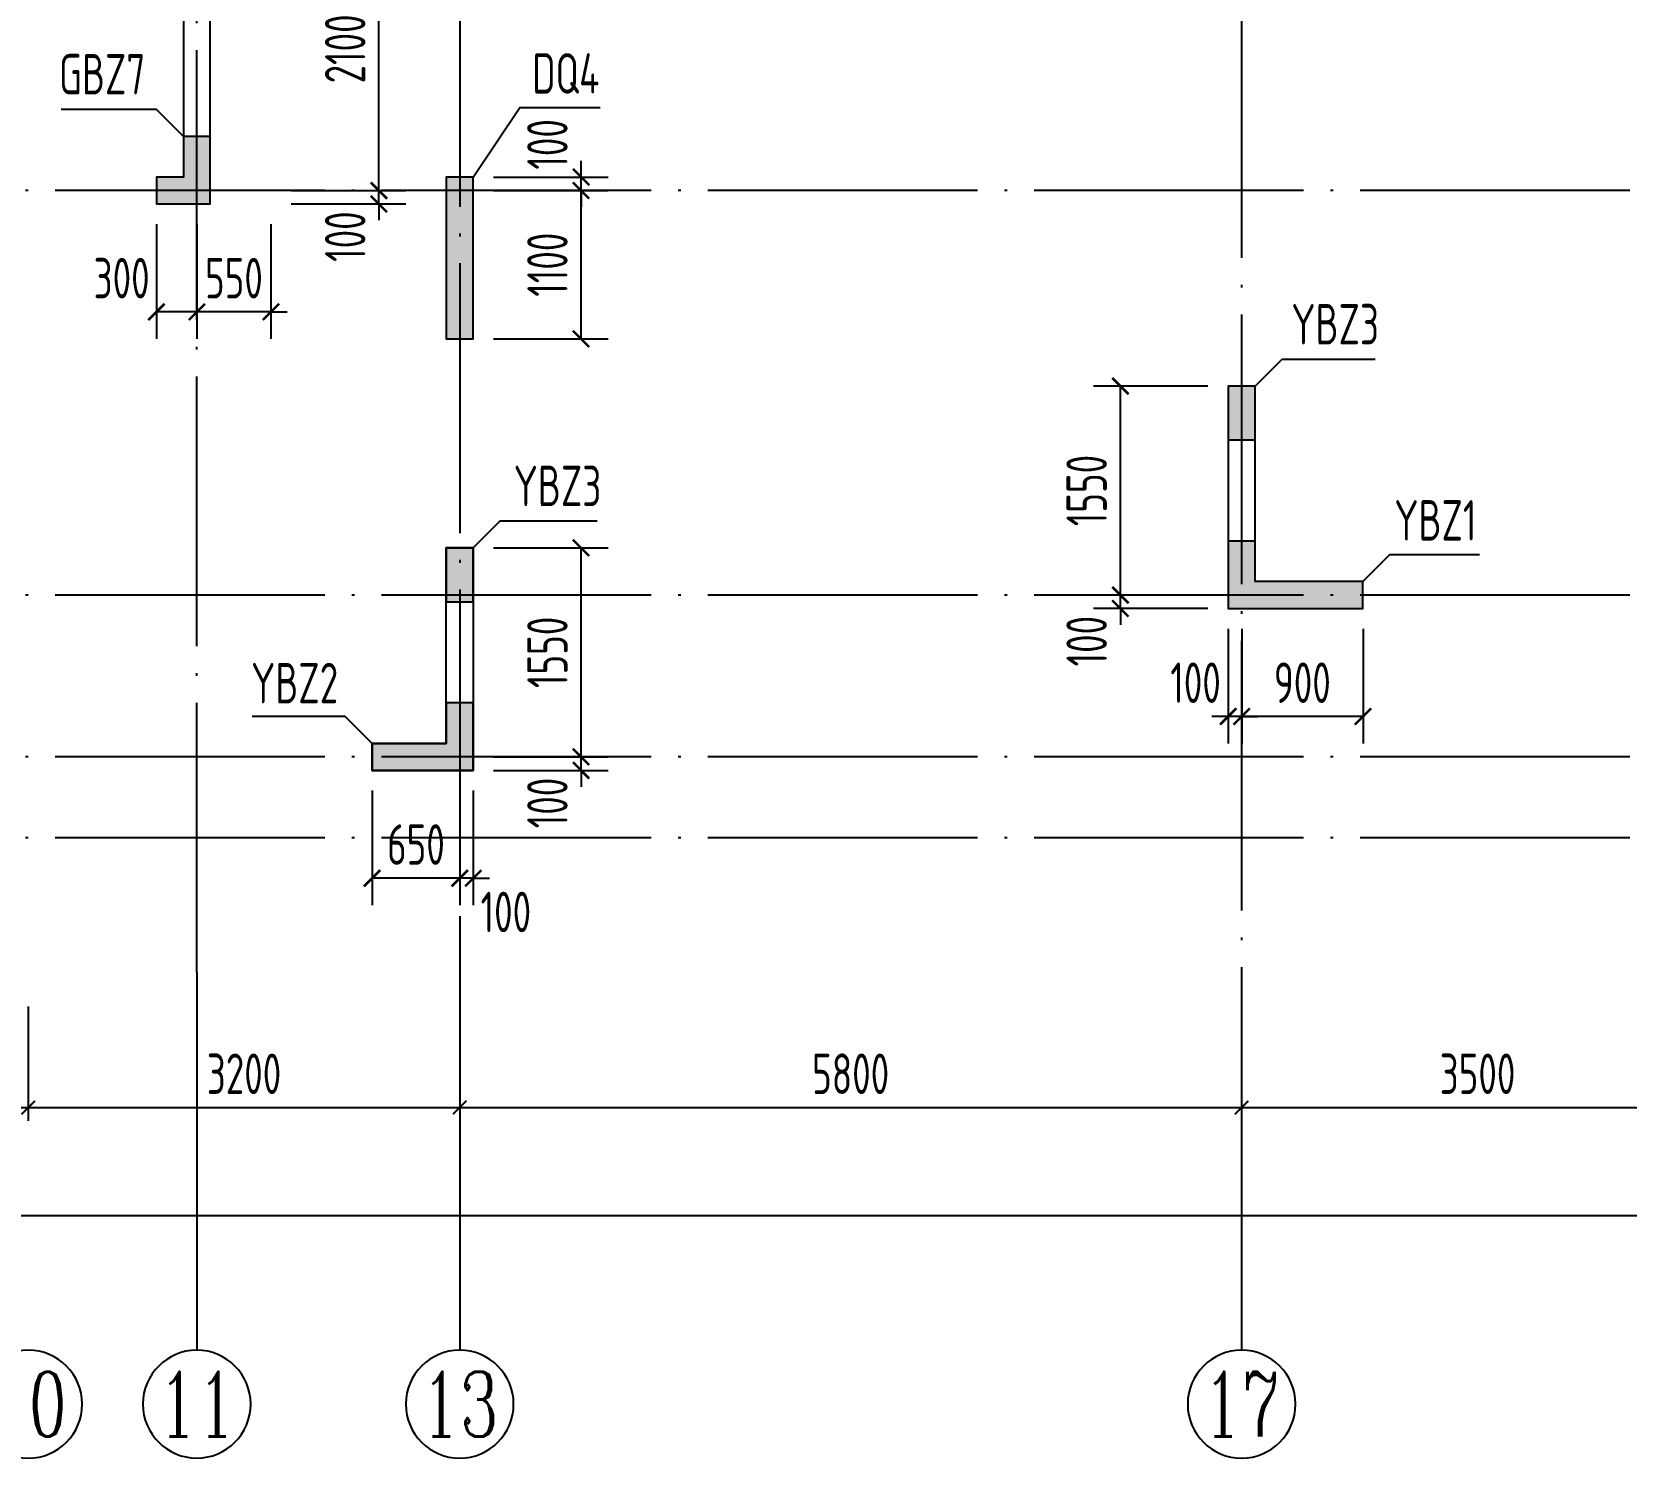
# Model space of a CAD drawing. Extents: x -1058961 to 23600, y -449123 to 2751847.
# Drawn here: x -432238 to -420412, y -120111 to -109535 of the extents above; entities that cross this region are included whole.
import ezdxf
from ezdxf.enums import TextEntityAlignment as Align

# ---------------------------------------------------------------- set-up
doc = ezdxf.new("R2010")
doc.units = 0
doc.header["$LTSCALE"] = 1000
doc.linetypes.add('DOTE', pattern=[2.42, 2, -0.2, 0.02, -0.2])
doc.layers.get('0').update_dxf_attribs({"linetype": 'CONTINUOUS'})
doc.layers.get('DEFPOINTS').update_dxf_attribs({"linetype": 'CONTINUOUS'})
for name, color, linetype in [('A-AXIS', 1, 'CONTINUOUS'), ('A-DOTE', 10, 'DOTE'), ('AXIS_NUM', 7, 'CONTINUOUS'), ('S-Q墙实线', 6, 'CONTINUOUS'), ('S-Q墙标注', 3, 'CONTINUOUS'), ('S-X详图填充', 252, 'CONTINUOUS'), ('S-X详图实线', 4, 'CONTINUOUS'), ('S-Y一般标注', 3, 'CONTINUOUS'), ('S-Z柱编号', 6, 'CONTINUOUS')]:
    doc.layers.add(name, color=color, linetype=linetype)
doc.styles.add('TSSD_Axis', font='complex.shx', dxfattribs={"width": 0.7, "bigfont": 'hztxt.shx'})
doc.styles.add('TSSD_DIMENSION', font='Tssdeng.shx', dxfattribs={"width": 0.7, "bigfont": 'tssdchn.shx'})
doc.styles.add('TSSD_REIN', font='tssdeng.shx', dxfattribs={"width": 0.7, "height": 300, "bigfont": 'tssdchn.shx'})
doc.styles.add('结构文字', font='zstxt.shx', dxfattribs={"width": 0.7, "bigfont": 'zshz.shx'})
doc.dimstyles.new('STRUCK', dxfattribs={"dimtxt": 400, "dimasz": 121, "dimexe": 200, "dimexo": 150, "dimgap": 115, "dimtad": 1, "dimdec": 0, "dimdsep": 46, "dimtxsty": '结构文字', "dimblk": 'ARCHTICK', "dimcen": 400, "dimclrd": 3, "dimclre": 3, "dimclrt": 7, "dimadec": 0, "dimazin": 0, "dimtfac": 1, "dimtdec": 0, "dimtix": 1, "dimtmove": 2, "dimatfit": 3, "dimldrblk": '_DIMX', "dimfxl": 0, "dimtolj": 1, "dimtzin": 0, "dimarcsym": 0})
doc.dimstyles.new('TSSD_100_100', dxfattribs={"dimtxt": 300, "dimasz": 100, "dimexe": 100, "dimexo": 250, "dimgap": 100, "dimtad": 1, "dimdec": 0, "dimzin": 0, "dimdsep": 46, "dimtxsty": 'TSSD_DIMENSION', "dimblk": 'ARCHTICK', "dimcen": 0, "dimdle": 100, "dimclrt": 7, "dimadec": 0, "dimazin": 0, "dimtfac": 1, "dimtdec": 0, "dimtix": 1, "dimtmove": 2, "dimatfit": 3, "dimldrblk": 'ARCHTICK', "dimfxl": 0, "dimtolj": 1, "dimtzin": 0, "dimarcsym": 0})

# ---------------------------------------------------------------- blocks, each defined once
blk = doc.blocks.new('_ArchTick')
at = {"color": 0, "linetype": 'ByBlock', "const_width": 0.15}
blk.add_lwpolyline([(-0.5, -0.5), (0.5, 0.5)], dxfattribs=at)
blk = doc.blocks.new('*D1100')
at = {"layer": 'DEFPOINTS', "color": 0}
for p in [(17100, 3600), (20300, 3600), (20300, 2600)]:
    blk.add_point(p, dxfattribs=at)
at = {"layer": 'S-Y一般标注', "color": 0, "lineweight": -2}
for p, q in [((17100, 3350), (17100, 2500)), ((20300, 3350), (20300, 2500)), ((17000, 2600), (20400, 2600))]:
    blk.add_line(p, q, dxfattribs=at)
at = {"layer": 'S-Y一般标注', "color": 0, "lineweight": -2, "xscale": 100, "yscale": 100, "zscale": 100, "rotation": 180}
blk.add_blockref('_ArchTick', (17100, 2600), dxfattribs=at)
at = {"layer": 'S-Y一般标注', "color": 0, "lineweight": -2, "xscale": 100, "yscale": 100, "zscale": 100}
blk.add_blockref('_ArchTick', (20300, 2600), dxfattribs=at)
at = {"layer": 'S-Y一般标注', "color": 7, "insert": (18700, 2850), "char_height": 300, "attachment_point": 5, "style": 'TSSD_DIMENSION'}
blk.add_mtext('\\A1;3200', dxfattribs=at)
blk = doc.blocks.new('ts_axno')
at = {"color": 0, "linetype": 'ByBlock', "lineweight": -2}
blk.add_circle((0, 0), 0.5, dxfattribs=at)
at = {"color": 0, "linetype": 'ByBlock', "lineweight": -2, "style": 'TSSD_Axis', "width": 0.7}
blk.add_attdef('A', text='', height=0.6, dxfattribs=at).set_placement((0, 0), align=Align.MIDDLE_CENTER)
blk = doc.blocks.new('*D1101')
at = {"layer": 'DEFPOINTS', "color": 0}
for p in [(20300, 3600), (26100, 3600), (26100, 2600)]:
    blk.add_point(p, dxfattribs=at)
at = {"layer": 'S-Y一般标注', "color": 0, "lineweight": -2}
for p, q in [((20300, 3350), (20300, 2500)), ((26100, 3350), (26100, 2500)), ((20200, 2600), (26200, 2600))]:
    blk.add_line(p, q, dxfattribs=at)
at = {"layer": 'S-Y一般标注', "color": 0, "lineweight": -2, "xscale": 100, "yscale": 100, "zscale": 100, "rotation": 180}
blk.add_blockref('_ArchTick', (20300, 2600), dxfattribs=at)
at = {"layer": 'S-Y一般标注', "color": 0, "lineweight": -2, "xscale": 100, "yscale": 100, "zscale": 100}
blk.add_blockref('_ArchTick', (26100, 2600), dxfattribs=at)
at = {"layer": 'S-Y一般标注', "color": 7, "insert": (23200, 2850), "char_height": 300, "attachment_point": 5, "style": 'TSSD_DIMENSION'}
blk.add_mtext('\\A1;5800', dxfattribs=at)
blk = doc.blocks.new('*D1102')
at = {"layer": 'DEFPOINTS', "color": 0}
for p in [(26100, 3600), (29600, 3600), (29600, 2600)]:
    blk.add_point(p, dxfattribs=at)
at = {"layer": 'S-Y一般标注', "color": 0, "lineweight": -2}
for p, q in [((26100, 3350), (26100, 2500)), ((29600, 3350), (29600, 2500)), ((26000, 2600), (29700, 2600))]:
    blk.add_line(p, q, dxfattribs=at)
at = {"layer": 'S-Y一般标注', "color": 0, "lineweight": -2, "xscale": 100, "yscale": 100, "zscale": 100, "rotation": 180}
blk.add_blockref('_ArchTick', (26100, 2600), dxfattribs=at)
at = {"layer": 'S-Y一般标注', "color": 0, "lineweight": -2, "xscale": 100, "yscale": 100, "zscale": 100}
blk.add_blockref('_ArchTick', (29600, 2600), dxfattribs=at)
at = {"layer": 'S-Y一般标注', "color": 7, "insert": (27850, 2850), "char_height": 300, "attachment_point": 5, "style": 'TSSD_DIMENSION'}
blk.add_mtext('\\A1;3500', dxfattribs=at)
blk = doc.blocks.new('*D1107')
at = {"layer": 'DEFPOINTS', "color": 0}
for p in [(4600, 3600), (54600, 3600), (54600, 1800)]:
    blk.add_point(p, dxfattribs=at)
at = {"layer": 'S-Y一般标注', "color": 0, "lineweight": -2}
for p, q in [((4600, 3350), (4600, 1700)), ((54600, 3350), (54600, 1700)), ((4500, 1800), (54700, 1800))]:
    blk.add_line(p, q, dxfattribs=at)
at = {"layer": 'S-Y一般标注', "color": 0, "lineweight": -2, "xscale": 100, "yscale": 100, "zscale": 100, "rotation": 180}
blk.add_blockref('_ArchTick', (4600, 1800), dxfattribs=at)
at = {"layer": 'S-Y一般标注', "color": 0, "lineweight": -2, "xscale": 100, "yscale": 100, "zscale": 100}
blk.add_blockref('_ArchTick', (54600, 1800), dxfattribs=at)
at = {"layer": 'S-Y一般标注', "color": 7, "insert": (29600, 2050), "char_height": 300, "attachment_point": 5, "style": 'TSSD_DIMENSION'}
blk.add_mtext('\\A1;50000', dxfattribs=at)
blk = doc.blocks.new('*D1108')
at = {"layer": 'DEFPOINTS', "color": 0}
for p in [(13900, 3600), (17100, 3600), (17100, 2600)]:
    blk.add_point(p, dxfattribs=at)
at = {"layer": 'S-Y一般标注', "color": 0, "lineweight": -2}
for p, q in [((13900, 3350), (13900, 2500)), ((17100, 3350), (17100, 2500)), ((13800, 2600), (17200, 2600))]:
    blk.add_line(p, q, dxfattribs=at)
at = {"layer": 'S-Y一般标注', "color": 0, "lineweight": -2, "xscale": 100, "yscale": 100, "zscale": 100, "rotation": 180}
blk.add_blockref('_ArchTick', (13900, 2600), dxfattribs=at)
at = {"layer": 'S-Y一般标注', "color": 0, "lineweight": -2, "xscale": 100, "yscale": 100, "zscale": 100}
blk.add_blockref('_ArchTick', (17100, 2600), dxfattribs=at)
at = {"layer": 'S-Y一般标注', "color": 7, "insert": (15500, 2850), "char_height": 300, "attachment_point": 5, "style": 'TSSD_DIMENSION'}
blk.add_mtext('\\A1;3200', dxfattribs=at)
blk = doc.blocks.new('*D155')
at = {"layer": 'DEFPOINTS', "color": 0}
for p in [(-424164, -113711), (-423364, -113711), (-423364, -113811)]:
    blk.add_point(p, dxfattribs=at)
at = {"layer": 'S-Q墙标注', "color": 3, "lineweight": -2}
for p, q in [((-424164, -113711), (-424164, -113590)), ((-423514, -113711), (-424364, -113711)), ((-424164, -113811), (-424164, -113711)), ((-423514, -113811), (-424364, -113811)), ((-424164, -113811), (-424164, -113932))]:
    blk.add_line(p, q, dxfattribs=at)
at = {"layer": 'S-Q墙标注', "color": 3, "lineweight": -2, "xscale": 121, "yscale": 121, "zscale": 121}
for p, rotation in [((-424164, -113711), 270), ((-424164, -113811), 90)]:
    blk.add_blockref('_ArchTick', p, dxfattribs=dict(at, rotation=rotation))
at = {"layer": 'S-Q墙标注', "color": 7, "insert": (-424414, -114053), "char_height": 300, "attachment_point": 5, "rotation": 90, "style": 'TSSD_REIN'}
blk.add_mtext('\\A1;100', dxfattribs=at)
blk = doc.blocks.new('_DIMX')
blk.add_line((-150, 0), (150, 0))
at = {"const_width": 50}
blk.add_lwpolyline([(-70, -70), (70, 70)], dxfattribs=at)
blk = doc.blocks.new('*D156')
at = {"layer": 'DEFPOINTS', "color": 0}
for p in [(-424164, -112161), (-423364, -112161), (-423364, -113711)]:
    blk.add_point(p, dxfattribs=at)
at = {"layer": 'S-Q墙标注', "color": 3, "lineweight": -2}
for p, q in [((-423514, -112161), (-424364, -112161)), ((-424164, -113711), (-424164, -112161)), ((-423514, -113711), (-424364, -113711))]:
    blk.add_line(p, q, dxfattribs=at)
at = {"layer": 'S-Q墙标注', "color": 3, "lineweight": -2, "xscale": 121, "yscale": 121, "zscale": 121}
for p, rotation in [((-424164, -112161), 90), ((-424164, -113711), 270)]:
    blk.add_blockref('_ArchTick', p, dxfattribs=dict(at, rotation=rotation))
at = {"layer": 'S-Q墙标注', "color": 7, "insert": (-424414, -112936), "char_height": 300, "attachment_point": 5, "rotation": 90, "style": 'TSSD_REIN'}
blk.add_mtext('\\A1;1550', dxfattribs=at)
blk = doc.blocks.new('*D157')
at = {"layer": 'DEFPOINTS', "color": 0}
for p in [(-423264, -113811), (-422364, -113811), (-423264, -114611)]:
    blk.add_point(p, dxfattribs=at)
at = {"layer": 'S-Q墙标注', "color": 3, "lineweight": -2}
for p, q in [((-423264, -113961), (-423264, -114811)), ((-422364, -113961), (-422364, -114811)), ((-422364, -114611), (-423264, -114611))]:
    blk.add_line(p, q, dxfattribs=at)
at = {"layer": 'S-Q墙标注', "color": 3, "lineweight": -2, "xscale": 121, "yscale": 121, "zscale": 121, "rotation": 180}
blk.add_blockref('_ArchTick', (-423264, -114611), dxfattribs=at)
at = {"layer": 'S-Q墙标注', "color": 3, "lineweight": -2, "xscale": 121, "yscale": 121, "zscale": 121}
blk.add_blockref('_ArchTick', (-422364, -114611), dxfattribs=at)
at = {"layer": 'S-Q墙标注', "color": 7, "insert": (-422814, -114361), "char_height": 300, "attachment_point": 5, "style": 'TSSD_REIN'}
blk.add_mtext('\\A1;900', dxfattribs=at)
blk = doc.blocks.new('*D158')
at = {"layer": 'DEFPOINTS', "color": 0}
for p in [(-423364, -113811), (-423264, -113811), (-423364, -114611)]:
    blk.add_point(p, dxfattribs=at)
at = {"layer": 'S-Q墙标注', "color": 3, "lineweight": -2}
for p, q in [((-423364, -113961), (-423364, -114811)), ((-423264, -113961), (-423264, -114811)), ((-423364, -114611), (-423485, -114611)), ((-423264, -114611), (-423364, -114611)), ((-423264, -114611), (-423143, -114611))]:
    blk.add_line(p, q, dxfattribs=at)
at = {"layer": 'S-Q墙标注', "color": 3, "lineweight": -2, "xscale": 121, "yscale": 121, "zscale": 121}
blk.add_blockref('_ArchTick', (-423364, -114611), dxfattribs=at)
at = {"layer": 'S-Q墙标注', "color": 3, "lineweight": -2, "xscale": 121, "yscale": 121, "zscale": 121, "rotation": 180}
blk.add_blockref('_ArchTick', (-423264, -114611), dxfattribs=at)
at = {"layer": 'S-Q墙标注', "color": 7, "insert": (-423606, -114361), "char_height": 300, "attachment_point": 5, "style": 'TSSD_REIN'}
blk.add_mtext('\\A1;100', dxfattribs=at)
blk = doc.blocks.new('*D159')
at = {"layer": 'DEFPOINTS', "color": 0}
for p in [(-428964, -114911), (-428164, -114911), (-428964, -115011)]:
    blk.add_point(p, dxfattribs=at)
at = {"layer": 'S-Q墙标注', "color": 3, "lineweight": -2}
for p, q in [((-428164, -114911), (-428164, -114790)), ((-428814, -114911), (-427964, -114911)), ((-428164, -115011), (-428164, -114911)), ((-428814, -115011), (-427964, -115011)), ((-428164, -115011), (-428164, -115132))]:
    blk.add_line(p, q, dxfattribs=at)
at = {"layer": 'S-Q墙标注', "color": 3, "lineweight": -2, "xscale": 121, "yscale": 121, "zscale": 121}
for p, rotation in [((-428164, -114911), 270), ((-428164, -115011), 90)]:
    blk.add_blockref('_ArchTick', p, dxfattribs=dict(at, rotation=rotation))
at = {"layer": 'S-Q墙标注', "color": 7, "insert": (-428414, -115253), "char_height": 300, "attachment_point": 5, "rotation": 90, "style": 'TSSD_REIN'}
blk.add_mtext('\\A1;100', dxfattribs=at)
blk = doc.blocks.new('*D160')
at = {"layer": 'DEFPOINTS', "color": 0}
for p in [(-428964, -113361), (-428164, -113361), (-428964, -114911)]:
    blk.add_point(p, dxfattribs=at)
at = {"layer": 'S-Q墙标注', "color": 3, "lineweight": -2}
for p, q in [((-428814, -113361), (-427964, -113361)), ((-428164, -114911), (-428164, -113361)), ((-428814, -114911), (-427964, -114911))]:
    blk.add_line(p, q, dxfattribs=at)
at = {"layer": 'S-Q墙标注', "color": 3, "lineweight": -2, "xscale": 121, "yscale": 121, "zscale": 121}
for p, rotation in [((-428164, -113361), 90), ((-428164, -114911), 270)]:
    blk.add_blockref('_ArchTick', p, dxfattribs=dict(at, rotation=rotation))
at = {"layer": 'S-Q墙标注', "color": 7, "insert": (-428414, -114136), "char_height": 300, "attachment_point": 5, "rotation": 90, "style": 'TSSD_REIN'}
blk.add_mtext('\\A1;1550', dxfattribs=at)
blk = doc.blocks.new('*D161')
at = {"layer": 'DEFPOINTS', "color": 0}
for p in [(-429064, -115011), (-428964, -115011), (-429064, -115811)]:
    blk.add_point(p, dxfattribs=at)
at = {"layer": 'S-Q墙标注', "color": 3, "lineweight": -2}
for p, q in [((-429064, -115161), (-429064, -116011)), ((-428964, -115161), (-428964, -116011)), ((-429064, -115811), (-429185, -115811)), ((-428964, -115811), (-429064, -115811)), ((-428964, -115811), (-428843, -115811))]:
    blk.add_line(p, q, dxfattribs=at)
at = {"layer": 'S-Q墙标注', "color": 3, "lineweight": -2, "xscale": 121, "yscale": 121, "zscale": 121}
blk.add_blockref('_ArchTick', (-429064, -115811), dxfattribs=at)
at = {"layer": 'S-Q墙标注', "color": 3, "lineweight": -2, "xscale": 121, "yscale": 121, "zscale": 121, "rotation": 180}
blk.add_blockref('_ArchTick', (-428964, -115811), dxfattribs=at)
at = {"layer": 'S-Q墙标注', "color": 7, "insert": (-428722, -116061), "char_height": 300, "attachment_point": 5, "style": 'TSSD_REIN'}
blk.add_mtext('\\A1;100', dxfattribs=at)
blk = doc.blocks.new('*D162')
at = {"layer": 'DEFPOINTS', "color": 0}
for p in [(-429714, -115011), (-429064, -115011), (-429714, -115811)]:
    blk.add_point(p, dxfattribs=at)
at = {"layer": 'S-Q墙标注', "color": 3, "lineweight": -2}
for p, q in [((-429714, -115161), (-429714, -116011)), ((-429064, -115161), (-429064, -116011)), ((-429064, -115811), (-429714, -115811))]:
    blk.add_line(p, q, dxfattribs=at)
at = {"layer": 'S-Q墙标注', "color": 3, "lineweight": -2, "xscale": 121, "yscale": 121, "zscale": 121, "rotation": 180}
blk.add_blockref('_ArchTick', (-429714, -115811), dxfattribs=at)
at = {"layer": 'S-Q墙标注', "color": 3, "lineweight": -2, "xscale": 121, "yscale": 121, "zscale": 121}
blk.add_blockref('_ArchTick', (-429064, -115811), dxfattribs=at)
at = {"layer": 'S-Q墙标注', "color": 7, "insert": (-429389, -115561), "char_height": 300, "attachment_point": 5, "style": 'TSSD_REIN'}
blk.add_mtext('\\A1;650', dxfattribs=at)
blk = doc.blocks.new('*D163')
at = {"layer": 'DEFPOINTS', "color": 0}
for p in [(-428964, -110711), (-428164, -110711), (-428964, -111811)]:
    blk.add_point(p, dxfattribs=at)
at = {"layer": 'S-Q墙标注', "color": 3, "lineweight": -2}
for p, q in [((-428814, -110711), (-427964, -110711)), ((-428164, -111811), (-428164, -110711)), ((-428814, -111811), (-427964, -111811))]:
    blk.add_line(p, q, dxfattribs=at)
at = {"layer": 'S-Q墙标注', "color": 3, "lineweight": -2, "xscale": 121, "yscale": 121, "zscale": 121}
for p, rotation in [((-428164, -110711), 90), ((-428164, -111811), 270)]:
    blk.add_blockref('_ArchTick', p, dxfattribs=dict(at, rotation=rotation))
at = {"layer": 'S-Q墙标注', "color": 7, "insert": (-428414, -111261), "char_height": 300, "attachment_point": 5, "rotation": 90, "style": 'TSSD_REIN'}
blk.add_mtext('\\A1;1100', dxfattribs=at)
blk = doc.blocks.new('*D164')
at = {"layer": 'DEFPOINTS', "color": 0}
for p in [(-428964, -110611), (-428164, -110611), (-428964, -110711)]:
    blk.add_point(p, dxfattribs=at)
at = {"layer": 'S-Q墙标注', "color": 3, "lineweight": -2}
for p, q in [((-428164, -110611), (-428164, -110490)), ((-428814, -110611), (-427964, -110611)), ((-428164, -110711), (-428164, -110611)), ((-428814, -110711), (-427964, -110711)), ((-428164, -110711), (-428164, -110832))]:
    blk.add_line(p, q, dxfattribs=at)
at = {"layer": 'S-Q墙标注', "color": 3, "lineweight": -2, "xscale": 121, "yscale": 121, "zscale": 121}
for p, rotation in [((-428164, -110611), 270), ((-428164, -110711), 90)]:
    blk.add_blockref('_ArchTick', p, dxfattribs=dict(at, rotation=rotation))
at = {"layer": 'S-Q墙标注', "color": 7, "insert": (-428414, -110369), "char_height": 300, "attachment_point": 5, "rotation": 90, "style": 'TSSD_REIN'}
blk.add_mtext('\\A1;100', dxfattribs=at)
blk = doc.blocks.new('*D185')
at = {"layer": 'DEFPOINTS', "color": 0}
for p in [(-430464, -110711), (-429664, -110711), (-430464, -110811)]:
    blk.add_point(p, dxfattribs=at)
at = {"layer": 'S-Q墙标注', "color": 3, "lineweight": -2}
for p, q in [((-429664, -110711), (-429664, -110590)), ((-430314, -110711), (-429464, -110711)), ((-429664, -110811), (-429664, -110711)), ((-430314, -110811), (-429464, -110811)), ((-429664, -110811), (-429664, -110932))]:
    blk.add_line(p, q, dxfattribs=at)
at = {"layer": 'S-Q墙标注', "color": 3, "lineweight": -2, "xscale": 121, "yscale": 121, "zscale": 121}
for p, rotation in [((-429664, -110711), 270), ((-429664, -110811), 90)]:
    blk.add_blockref('_ArchTick', p, dxfattribs=dict(at, rotation=rotation))
at = {"layer": 'S-Q墙标注', "color": 7, "insert": (-429914, -111053), "char_height": 300, "attachment_point": 5, "rotation": 90, "style": 'TSSD_REIN'}
blk.add_mtext('\\A1;100', dxfattribs=at)
blk = doc.blocks.new('*D186')
at = {"layer": 'DEFPOINTS', "color": 0}
for p in [(-430464, -108611), (-429664, -108611), (-430464, -110711)]:
    blk.add_point(p, dxfattribs=at)
at = {"layer": 'S-Q墙标注', "color": 3, "lineweight": -2}
for p, q in [((-430314, -108611), (-429464, -108611)), ((-429664, -110711), (-429664, -108611)), ((-430314, -110711), (-429464, -110711))]:
    blk.add_line(p, q, dxfattribs=at)
at = {"layer": 'S-Q墙标注', "color": 3, "lineweight": -2, "xscale": 121, "yscale": 121, "zscale": 121}
for p, rotation in [((-429664, -108611), 90), ((-429664, -110711), 270)]:
    blk.add_blockref('_ArchTick', p, dxfattribs=dict(at, rotation=rotation))
at = {"layer": 'S-Q墙标注', "color": 7, "insert": (-429914, -109661), "char_height": 300, "attachment_point": 5, "rotation": 90, "style": 'TSSD_REIN'}
blk.add_mtext('\\A1;2100', dxfattribs=at)
blk = doc.blocks.new('*D1048')
at = {"layer": 'DEFPOINTS', "color": 0}
for p in [(-431014, -110811), (-430465, -110811), (-431014, -111611)]:
    blk.add_point(p, dxfattribs=at)
at = {"layer": 'S-Q墙标注', "color": 3, "lineweight": -2}
for p, q in [((-431014, -110961), (-431014, -111811)), ((-430465, -110961), (-430465, -111811)), ((-431014, -111611), (-431135, -111611)), ((-430465, -111611), (-431014, -111611)), ((-430465, -111611), (-430344, -111611))]:
    blk.add_line(p, q, dxfattribs=at)
at = {"layer": 'S-Q墙标注', "color": 3, "lineweight": -2, "xscale": 121, "yscale": 121, "zscale": 121}
blk.add_blockref('_ArchTick', (-431014, -111611), dxfattribs=at)
at = {"layer": 'S-Q墙标注', "color": 3, "lineweight": -2, "xscale": 121, "yscale": 121, "zscale": 121, "rotation": 180}
blk.add_blockref('_ArchTick', (-430465, -111611), dxfattribs=at)
at = {"layer": 'S-Q墙标注', "color": 7, "insert": (-430739, -111361), "char_height": 300, "attachment_point": 5, "style": 'TSSD_REIN'}
blk.add_mtext('\\A1;550', dxfattribs=at)
blk = doc.blocks.new('*D1049')
at = {"layer": 'DEFPOINTS', "color": 0}
for p in [(-431314, -110811), (-431014, -110811), (-431314, -111611)]:
    blk.add_point(p, dxfattribs=at)
at = {"layer": 'S-Q墙标注', "color": 3, "lineweight": -2}
for p, q in [((-431314, -110961), (-431314, -111811)), ((-431014, -110961), (-431014, -111811)), ((-431014, -111611), (-431314, -111611))]:
    blk.add_line(p, q, dxfattribs=at)
at = {"layer": 'S-Q墙标注', "color": 3, "lineweight": -2, "xscale": 121, "yscale": 121, "zscale": 121, "rotation": 180}
blk.add_blockref('_ArchTick', (-431314, -111611), dxfattribs=at)
at = {"layer": 'S-Q墙标注', "color": 3, "lineweight": -2, "xscale": 121, "yscale": 121, "zscale": 121}
blk.add_blockref('_ArchTick', (-431014, -111611), dxfattribs=at)
at = {"layer": 'S-Q墙标注', "color": 7, "insert": (-431572, -111361), "char_height": 300, "attachment_point": 5, "style": 'TSSD_REIN'}
blk.add_mtext('\\A1;300', dxfattribs=at)
blk = doc.blocks.new('20210726.16395156')
at = {"layer": 'A-AXIS'}
for p, q in [((18350, 3600.1), (18350, 800.1)), ((20300, 3600), (20300, 800)), ((26100, 3600), (26100, 800))]:
    blk.add_line(p, q, dxfattribs=at)
at = {"layer": 'A-DOTE'}
for p, q in [((20299.8, 13700), (20300, 3600)), ((18350, 3600.1), (18350, 11500)), ((26100, 10900), (26100, 3600)), ((55600, 9400), (3600, 9400)), ((55600, 6400), (3600, 6400)), ((55600, 5200), (3600, 5200)), ((55600, 4600), (3600, 4600))]:
    blk.add_line(p, q, dxfattribs=at)
at = {"layer": 'A-AXIS'}
ref = blk.add_blockref('ts_axno', (17100, 400), dxfattribs=dict(at, xscale=-800, yscale=800, zscale=800, rotation=180))
ref.add_attrib('8', '10', dxfattribs={"layer": 'AXIS_NUM', "height": 480, "style": 'TSSD_Axis', "width": 0.7}).set_placement((17100, 400), align=Align.MIDDLE_CENTER)
ref = blk.add_blockref('ts_axno', (18350, 400.1), dxfattribs=dict(at, xscale=-800, yscale=800, zscale=800, rotation=180))
ref.add_attrib('5', '11', dxfattribs={"layer": 'AXIS_NUM', "height": 480, "style": 'TSSD_Axis', "width": 0.7}).set_placement((18350, 400.1), align=Align.MIDDLE_CENTER)
ref = blk.add_blockref('ts_axno', (20300, 400), dxfattribs=dict(at, xscale=-800, yscale=800, zscale=800, rotation=180))
ref.add_attrib('8', '13', dxfattribs={"layer": 'AXIS_NUM', "height": 480, "style": 'TSSD_Axis', "width": 0.7}).set_placement((20300, 400), align=Align.MIDDLE_CENTER)
ref = blk.add_blockref('ts_axno', (26100, 400), dxfattribs=dict(at, xscale=-800, yscale=800, zscale=800, rotation=180))
ref.add_attrib('10', '17', dxfattribs={"layer": 'AXIS_NUM', "height": 480, "style": 'TSSD_Axis', "width": 0.7}).set_placement((26100, 400), align=Align.MIDDLE_CENTER)
at = {"layer": 'S-Y一般标注'}
for base, p1, p2, picture, middle in [((54600, 1800), (4600, 3600), (54600, 3600), '*D1107', (29600, 2050)), ((17100, 2600), (13900, 3600), (17100, 3600), '*D1108', (15500, 2850)), ((20300, 2600), (17100, 3600), (20300, 3600), '*D1100', (18700, 2850)), ((26100, 2600), (20300, 3600), (26100, 3600), '*D1101', (23200, 2850)), ((29600, 2600), (26100, 3600), (29600, 3600), '*D1102', (27850, 2850))]:
    dim = blk.add_linear_dim(base=base, p1=p1, p2=p2, dimstyle='TSSD_100_100', dxfattribs=at)
    dim.commit()
    dim.dimension.update_dxf_attribs({"geometry": picture, "text_midpoint": middle})

msp = doc.modelspace()

# ---------------------------------------------------------------- hatches: boundary and pattern name
at = {"layer": 'S-X详图填充'}
h = msp.add_hatch(color=256, dxfattribs=at)
h.dxf.hatch_style = 1
h.paths.add_polyline_path([(-430914.4, -110310.95), (-431114.4, -110310.95), (-431114.4, -110610.95), (-431314.4, -110610.95), (-431314.4, -110810.95), (-430914.4, -110810.95)])
h = msp.add_hatch(color=256, dxfattribs=at)
h.dxf.hatch_style = 1
h.paths.add_polyline_path([(-429164.41, -111810.95), (-428964.41, -111810.95), (-428964.41, -110610.95), (-429164.41, -110610.95)])
h = msp.add_hatch(color=256, dxfattribs=at)
h.dxf.hatch_style = 1
h.paths.add_polyline_path([(-423364.41, -112560.95), (-423164.41, -112560.95), (-423164.41, -112160.95), (-423364.41, -112160.95)])
h = msp.add_hatch(color=256, dxfattribs=at)
h.dxf.hatch_style = 1
h.paths.add_polyline_path([(-429164.43, -113760.96), (-428964.43, -113760.96), (-428964.43, -113360.96), (-429164.43, -113360.96)])
h = msp.add_hatch(color=256, dxfattribs=at)
h.dxf.hatch_style = 1
h.paths.add_polyline_path([(-423164.41, -113310.95), (-423364.41, -113310.95), (-423364.41, -113810.95), (-422364.41, -113810.95), (-422364.41, -113610.95), (-423164.41, -113610.95)])
h = msp.add_hatch(color=256, dxfattribs=at)
h.dxf.hatch_style = 1
h.paths.add_polyline_path([(-428964.43, -114510.96), (-429164.43, -114510.96), (-429164.43, -114810.96), (-429714.42, -114810.96), (-429714.42, -115010.96), (-428964.43, -115010.96)])

# ---------------------------------------------------------------- linework, layer by layer
at = {"layer": 'S-Q墙实线'}
for points in [[(-430914.4, -110810.95), (-430914.4, -108710.95), (-430464.52, -108710.95), (-430464.52, -108510.95), (-431114.4, -108510.95), (-431114.4, -110610.95), (-431314.4, -110610.95), (-431314.4, -110810.95)], [(-428964.41, -111810.95), (-428964.41, -110610.95), (-429164.41, -110610.95), (-429164.41, -111810.95)], [(-423364.41, -113810.95), (-422464.41, -113810.95), (-422364.41, -113810.95), (-422364.41, -113610.95), (-422464.41, -113610.95), (-423164.41, -113610.95), (-423164.41, -112160.95), (-423364.41, -112160.95)], [(-428964.43, -115010.96), (-429714.42, -115010.96), (-429714.42, -114810.96), (-429164.43, -114810.96), (-429164.43, -113710.95), (-429164.43, -113360.96), (-428964.43, -113360.96), (-428964.43, -113710.95)]]:
    msp.add_lwpolyline(points, close=True, dxfattribs=at)
at = {"layer": 'S-X详图实线'}
for points in [[(-430914.4, -110310.95), (-431114.4, -110310.95), (-431114.4, -110610.95), (-431314.4, -110610.95), (-431314.4, -110810.95), (-430914.4, -110810.95), (-430914.4, -110310.95)], [(-429164.41, -111810.95), (-428964.41, -111810.95), (-428964.41, -110610.95), (-429164.41, -110610.95), (-429164.41, -111810.95)], [(-423364.41, -112560.95), (-423164.41, -112560.95), (-423164.41, -112160.95), (-423364.41, -112160.95), (-423364.41, -112560.95)], [(-429164.43, -113760.96), (-428964.43, -113760.96), (-428964.43, -113360.96), (-429164.43, -113360.96), (-429164.43, -113760.96)], [(-423164.41, -113310.95), (-423364.41, -113310.95), (-423364.41, -113810.95), (-422364.41, -113810.95), (-422364.41, -113610.95), (-423164.41, -113610.95), (-423164.41, -113310.95)], [(-428964.43, -114510.96), (-429164.43, -114510.96), (-429164.43, -114810.96), (-429714.42, -114810.96), (-429714.42, -115010.96), (-428964.43, -115010.96), (-428964.43, -114510.96)]]:
    msp.add_lwpolyline(points, close=True, dxfattribs=at)
at = {"layer": 'S-Z柱编号', "color": 7}
for points in [[(-431114.39, -110310.95), (-431314.39, -110110.95), (-432020.95, -110110.95)], [(-428964.87, -110610.95), (-428618.81, -110096.52), (-428021.3, -110096.52)], [(-423164.41, -112160.95), (-422964.41, -111960.95), (-422273.59, -111960.95)], [(-428964.43, -113360.96), (-428764.43, -113160.96), (-428045.22, -113160.96)], [(-422364.41, -113610.95), (-422164.41, -113410.95), (-421500.72, -113410.95)], [(-429714.42, -114810.96), (-429914.42, -114610.96), (-430603.73, -114610.96)]]:
    msp.add_lwpolyline(points, dxfattribs=at)

# ---------------------------------------------------------------- block references
at = {"layer": 'A-DOTE'}
msp.add_blockref('20210726.16395156', (-449364.4, -120111), dxfattribs=at)

# ---------------------------------------------------------------- texts
at = {"layer": 'S-Z柱编号', "color": 7, "style": 'TSSD_REIN', "width": 0.7}
for s, p in [('GBZ7', (-432035.99, -110088.51)), ('DQ4', (-428526.22, -110082.81)), ('YBZ3', (-422896.05, -111942.29)), ('YBZ3', (-428664.43, -113141.46)), ('YBZ1', (-422132.22, -113396.81)), ('YBZ2', (-430612.11, -114603.9))]:
    msp.add_text(s, height=300, dxfattribs=at).set_placement(p, align=Align.BOTTOM_LEFT)

# ---------------------------------------------------------------- dimensions: what is measured, and where the dimension line sits
at = {"layer": 'S-Q墙标注'}
for base, p1, p2, angle, picture, middle in [((-429664.33, -108610.95), (-430464.33, -110710.95), (-430464.33, -108610.95), 90, '*D186', (-429914.33, -109660.95)), ((-428164.41, -110710.95), (-428964.41, -111810.95), (-428964.41, -110710.95), 90, '*D163', (-428414.41, -111260.95)), ((-431014.38, -111610.98), (-430464.51, -110810.98), (-431014.38, -110810.98), 180, '*D1048', (-430739.45, -111360.98)), ((-424164.41, -112160.95), (-423364.41, -113710.95), (-423364.41, -112160.95), 90, '*D156', (-424414.41, -112935.95)), ((-428164.41, -113360.96), (-428964.41, -114910.95), (-428964.41, -113360.96), 90, '*D160', (-428414.41, -114135.96)), ((-423264.4, -114610.95), (-422364.41, -113810.95), (-423264.4, -113810.95), 180, '*D157', (-422814.4, -114360.95)), ((-429714.39, -115810.96), (-429064.43, -115010.96), (-429714.39, -115010.96), 180, '*D162', (-429389.41, -115560.96))]:
    dim = msp.add_linear_dim(base=base, p1=p1, p2=p2, angle=angle, dimstyle='STRUCK', override={"dimtxt": 300, "dimgap": 100, "dimtxsty": 'TSSD_REIN'}, dxfattribs=at)
    dim.commit()
    dim.dimension.update_dxf_attribs({"geometry": picture, "text_midpoint": middle})
for base, p1, p2, angle, picture, middle in [((-428164.41, -110610.95), (-428964.41, -110710.95), (-428964.41, -110610.95), 90, '*D164', (-428414.41, -110369.03)), ((-429664.33, -110710.95), (-430464.33, -110810.95), (-430464.33, -110710.95), 90, '*D185', (-429914.33, -111052.88)), ((-431314.38, -111610.98), (-431014.38, -110810.98), (-431314.38, -110810.98), 180, '*D1049', (-431572.46, -111360.98)), ((-424164.41, -113710.95), (-423364.41, -113810.95), (-423364.41, -113710.95), 90, '*D155', (-424414.41, -114052.88)), ((-423364.41, -114610.95), (-423264.4, -113810.95), (-423364.41, -113810.95), 180, '*D158', (-423606.33, -114360.95)), ((-428164.41, -114910.95), (-428964.41, -115010.96), (-428964.41, -114910.95), 90, '*D159', (-428414.41, -115252.89)), ((-429064.43, -115810.96), (-428964.41, -115010.96), (-429064.43, -115010.96), 180, '*D161', (-428722.48, -116060.96))]:
    dim = msp.add_linear_dim(base=base, p1=p1, p2=p2, angle=angle, dimstyle='STRUCK', override={"dimtxt": 300, "dimgap": 100, "dimtxsty": 'TSSD_REIN'}, dxfattribs=at)
    dim.commit()
    dim.dimension.update_dxf_attribs({"geometry": picture, "text_midpoint": middle, "dimtype": 160})

doc.saveas('drawing.dxf')
